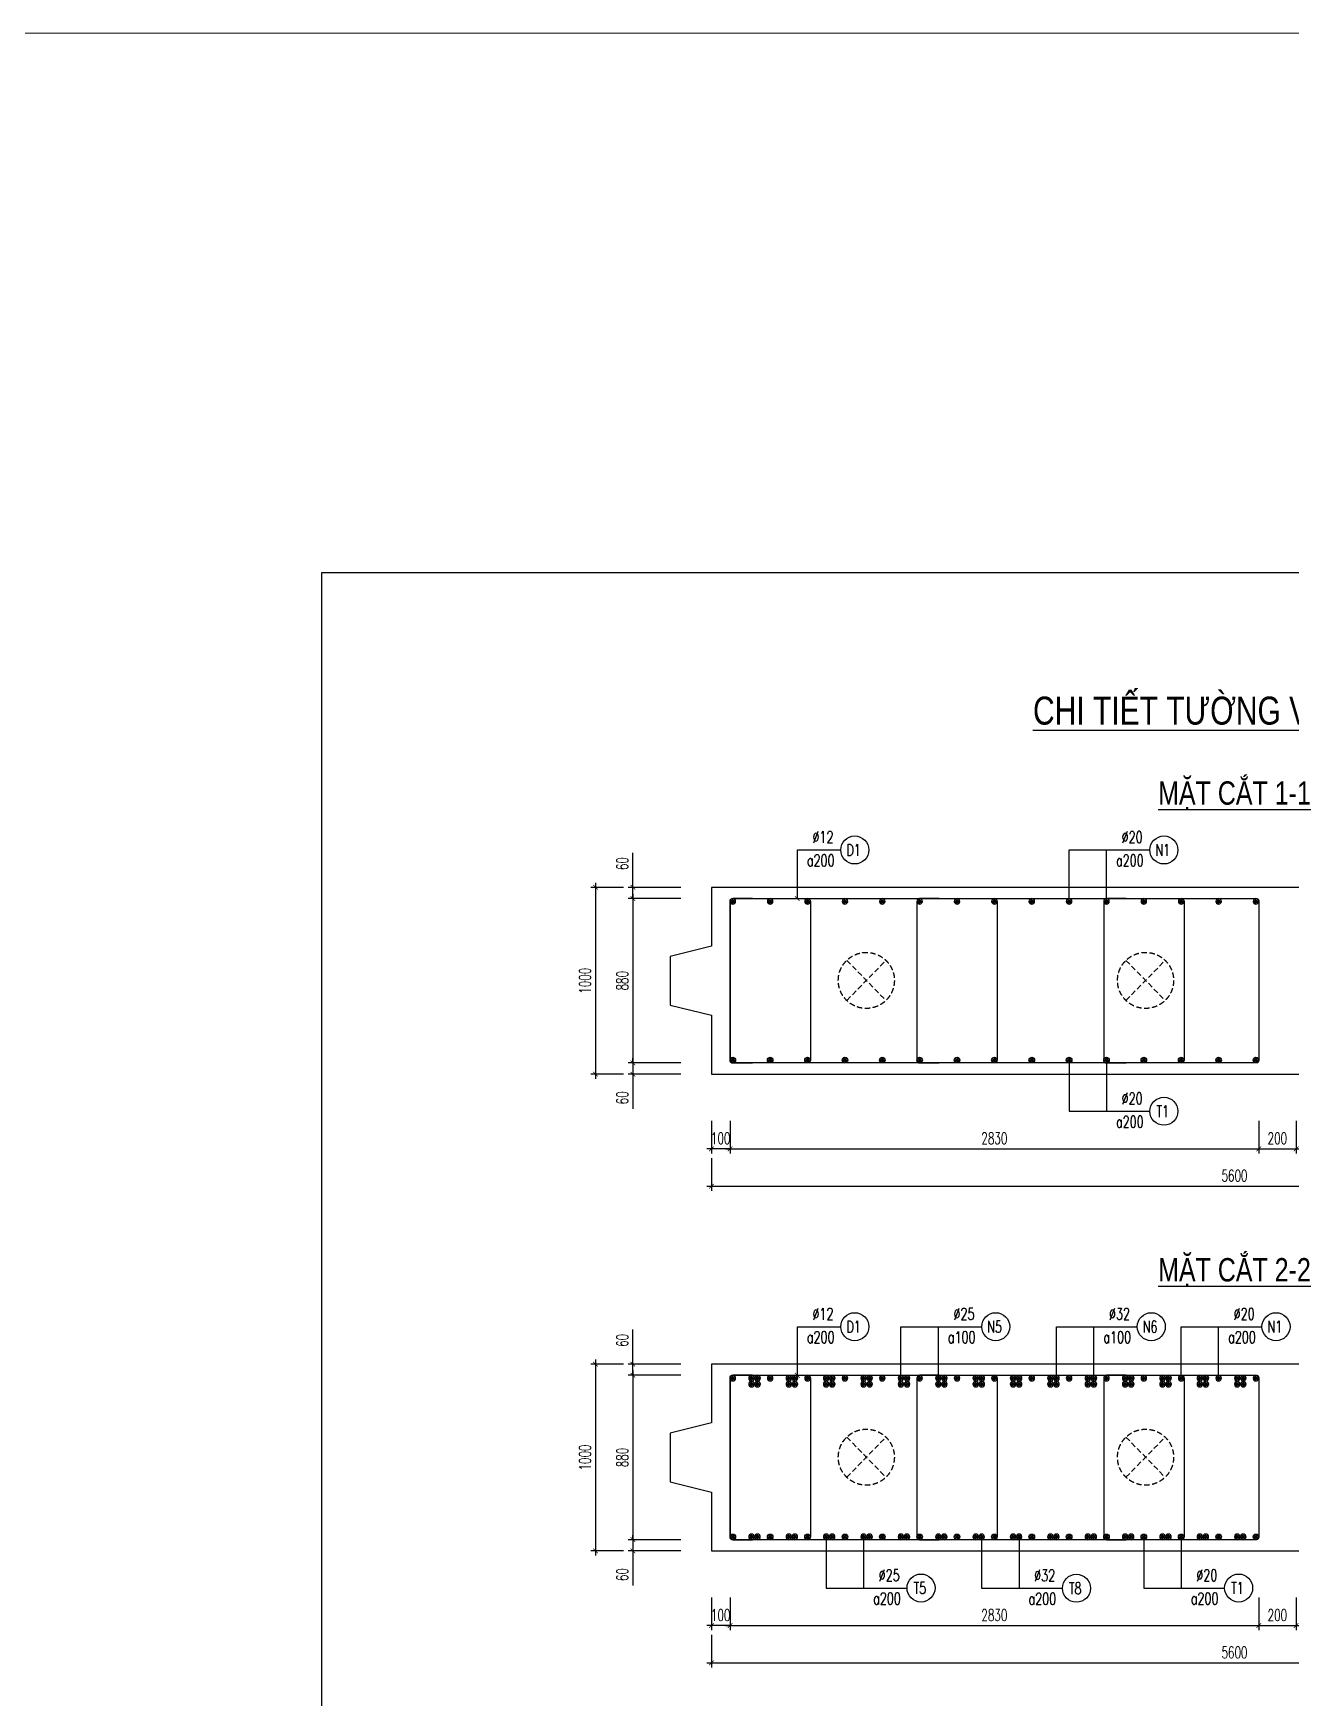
# Model space of a CAD drawing. Header units: millimetres. Extents: x -143483 to 1166745, y -1448440 to -1202244.
# Drawn here: x 160867 to 187787, y -1407707 to -1372063 of the extents above; entities that cross this region are included whole.
import ezdxf
from ezdxf.enums import TextEntityAlignment as Align

# ---------------------------------------------------------------- set-up
doc = ezdxf.new("R2010")
doc.units = ezdxf.units.MM
doc.header["$LTSCALE"] = 30
doc.header["$PDMODE"] = 3
doc.linetypes.add('DASHED', pattern=[19.05, 12.7, -6.35])
doc.layers.get('0').update_dxf_attribs({"lineweight": 9})
doc.layers.get('Defpoints').update_dxf_attribs({"lineweight": 9})
for name, color, linetype in [('ccu11-Cotthep', 9, 'Continuous'), ('ccu11-Dim', 8, 'Continuous'), ('ccu11-Text', 31, 'Continuous'), ('ccu11-Thay', 7, 'Continuous'), ('ccu11-Thep', 4, 'Continuous'), ('ccu11-Thep doc', 4, 'Continuous'), ('ccu11-Thepdai', 6, 'Continuous')]:
    doc.layers.add(name, color=color, linetype=linetype)
doc.layers.add('ccu11-Khuat', color=9, linetype='DASHED', lineweight=30)
doc.layers.add('Vicom_thep doc', color=1, linetype='Continuous', lineweight=35)
doc.styles.add('ccu11-dim', font='vnsimli.shx', dxfattribs={"width": 0.65, "bigfont": 'bigfont.shx'})
doc.styles.add('ccu11-VnAvH-B', font='VHAVANB.TTF')
doc.styles.add('ccu11-vnsimple', font='vnsimple.shx', dxfattribs={"bigfont": 'bigfont.shx'})
doc.styles.add('ccu11_simli', font='vnsimli.shx', dxfattribs={"width": 0.8})
doc.dimstyles.new('ccu11-100', dxfattribs={"dimscale": 100, "dimtxt": 2.5, "dimasz": 1, "dimexe": 1, "dimexo": 2, "dimgap": 1, "dimtad": 1, "dimdec": 0, "dimdsep": 46, "dimtxsty": 'ccu11-dim', "dimblk": 'ARCHTICK', "dimcen": -1, "dimdle": 1, "dimclrd": 256, "dimclre": 256, "dimclrt": 3, "dimadec": 0, "dimazin": 2, "dimtfac": 0.1, "dimtdec": 0, "dimtmove": 0, "dimatfit": 1, "dimldrblk": 'ARCHTICK', "dimfxl": 0, "dimtvp": 0.833333, "dimtolj": 1, "dimtzin": 12, "dimarcsym": 0})
doc.dimstyles.new('ccu11-100x4', dxfattribs={"dimscale": 100, "dimtxt": 2.5, "dimasz": 1, "dimexe": 1, "dimexo": 2, "dimgap": 1, "dimtad": 1, "dimdec": 0, "dimlfac": 0.25, "dimdsep": 46, "dimtxsty": 'ccu11-dim', "dimblk": 'ARCHTICK', "dimcen": -1, "dimdle": 1, "dimclrd": 256, "dimclre": 256, "dimclrt": 3, "dimadec": 0, "dimazin": 2, "dimtfac": 0.1, "dimtdec": 0, "dimtmove": 0, "dimatfit": 1, "dimldrblk": 'ARCHTICK', "dimfxl": 0, "dimtvp": 0.833333, "dimtolj": 1, "dimtzin": 12, "dimarcsym": 0})

# ---------------------------------------------------------------- blocks, each defined once
blk = doc.blocks.new('MCT')
at = {"ltscale": 0.005}
for p, q in [((-0.49, 0), (0.49, 0)), ((0.35, -0.35), (-0.35, 0.35)), ((-0.35, -0.35), (0.35, 0.35)), ((0, -0.49), (0, 0.49))]:
    blk.add_line(p, q, dxfattribs=at)
blk.add_circle((0, 0), 0.492, dxfattribs=at)
blk = doc.blocks.new('*U3718')
at = {"layer": 'ccu11-Thep doc', "xscale": -121.9200000001001, "yscale": 121.9200000001001, "zscale": 121.92, "rotation": 270}
blk.add_blockref('MCT', (0, 0), dxfattribs=at)
blk = doc.blocks.new('*U3719')
at = {"layer": 'ccu11-Thep doc', "color": 0, "linetype": 'ByBlock', "lineweight": -2, "transparency": 16777216}
for p in [(0, 0), (800, 0), (1600, 0), (2400, 0), (3200, 0), (4000, 0), (4800, 0), (5600, 0), (6400, 0), (7200, 0), (8000, 0), (8800, 0), (9600, 0), (10400, 0), (11200, 0)]:
    blk.add_blockref('*U3718', p, dxfattribs=at)
blk = doc.blocks.new('*U3720')
at = {"layer": 'ccu11-Thep doc', "xscale": -121.9200000001001, "yscale": 121.9200000001001, "zscale": 121.92, "rotation": 270}
blk.add_blockref('MCT', (0, 0), dxfattribs=at)
blk = doc.blocks.new('*U3721')
at = {"layer": 'ccu11-Thep doc', "color": 0, "linetype": 'ByBlock', "lineweight": -2, "transparency": 16777216}
for p in [(0, 0), (800, 0), (1600, 0), (2400, 0), (3200, 0), (4000, 0), (4800, 0), (5600, 0), (6400, 0), (7200, 0), (8000, 0), (8800, 0), (9600, 0), (10400, 0), (11200, 0)]:
    blk.add_blockref('*U3720', p, dxfattribs=at)
blk = doc.blocks.new('_ARCHTICK')
at = {"color": 0, "linetype": 'ByBlock', "const_width": 0.15}
blk.add_lwpolyline([(-0.5, -0.5), (0.5, 0.5)], dxfattribs=at)
blk = doc.blocks.new('*D3826')
at = {"layer": 'ccu11-Dim', "linetype": 'ByBlock', "lineweight": -2, "ltscale": 30, "transparency": 16777216}
for p, q in [((173704, -1390353), (173704, -1389613)), ((174732, -1390353), (173604, -1390353)), ((173704, -1390593), (173704, -1390353)), ((174732, -1390593), (173604, -1390593)), ((173704, -1390593), (173704, -1390693))]:
    blk.add_line(p, q, dxfattribs=at)
at = {"layer": 'Defpoints', "color": 0, "linetype": 'ByBlock', "ltscale": 30, "transparency": 16777216}
for p in [(174932, -1390353), (173704, -1390593), (174932, -1390593)]:
    blk.add_point(p, dxfattribs=at)
at = {"layer": 'ccu11-Dim', "linetype": 'ByBlock', "lineweight": -2, "ltscale": 30, "transparency": 16777216, "xscale": 100, "yscale": 100, "zscale": 100}
for p, rotation in [((173704, -1390353), 270), ((173704, -1390593), 90)]:
    blk.add_blockref('_ARCHTICK', p, dxfattribs=dict(at, rotation=rotation))
at = {"layer": 'ccu11-Dim', "color": 3, "linetype": 'ByBlock', "ltscale": 30, "transparency": 16777216, "insert": (173479, -1389845), "char_height": 250, "attachment_point": 5, "rotation": 90, "style": 'ccu11-dim'}
blk.add_mtext('\\A1;60', dxfattribs=at)
blk = doc.blocks.new('*D3827')
at = {"layer": 'ccu11-Dim', "linetype": 'ByBlock', "lineweight": -2, "ltscale": 30, "transparency": 16777216}
for p, q in [((174732, -1390593), (173604, -1390593)), ((173704, -1390493), (173704, -1394213)), ((174732, -1394113), (173604, -1394113))]:
    blk.add_line(p, q, dxfattribs=at)
at = {"layer": 'Defpoints', "color": 0, "linetype": 'ByBlock', "ltscale": 30, "transparency": 16777216}
for p in [(174932, -1390593), (173704, -1394113), (174932, -1394113)]:
    blk.add_point(p, dxfattribs=at)
at = {"layer": 'ccu11-Dim', "linetype": 'ByBlock', "lineweight": -2, "ltscale": 30, "transparency": 16777216, "xscale": 100, "yscale": 100, "zscale": 100}
for p, rotation in [((173704, -1390593), 90), ((173704, -1394113), 270)]:
    blk.add_blockref('_ARCHTICK', p, dxfattribs=dict(at, rotation=rotation))
at = {"layer": 'ccu11-Dim', "color": 3, "linetype": 'ByBlock', "ltscale": 30, "transparency": 16777216, "insert": (173479, -1392353), "char_height": 250, "attachment_point": 5, "rotation": 90, "style": 'ccu11-dim'}
blk.add_mtext('\\A1;880', dxfattribs=at)
blk = doc.blocks.new('*D3828')
at = {"layer": 'ccu11-Dim', "linetype": 'ByBlock', "lineweight": -2, "ltscale": 30, "transparency": 16777216}
for p, q in [((173704, -1394113), (173704, -1394013)), ((174732, -1394113), (173604, -1394113)), ((174732, -1394353), (173604, -1394353)), ((173704, -1394113), (173704, -1394353)), ((173704, -1394353), (173704, -1395093))]:
    blk.add_line(p, q, dxfattribs=at)
at = {"layer": 'Defpoints', "color": 0, "linetype": 'ByBlock', "ltscale": 30, "transparency": 16777216}
for p in [(173704, -1394113), (174932, -1394113), (174932, -1394353)]:
    blk.add_point(p, dxfattribs=at)
at = {"layer": 'ccu11-Dim', "linetype": 'ByBlock', "lineweight": -2, "ltscale": 30, "transparency": 16777216, "xscale": 100, "yscale": 100, "zscale": 100}
for p, rotation in [((173704, -1394113), 270), ((173704, -1394353), 90)]:
    blk.add_blockref('_ARCHTICK', p, dxfattribs=dict(at, rotation=rotation))
at = {"layer": 'ccu11-Dim', "color": 3, "linetype": 'ByBlock', "ltscale": 30, "transparency": 16777216, "insert": (173479, -1394861), "char_height": 250, "attachment_point": 5, "rotation": 90, "style": 'ccu11-dim'}
blk.add_mtext('\\A1;60', dxfattribs=at)
blk = doc.blocks.new('*D3829')
at = {"layer": 'ccu11-Dim', "linetype": 'ByBlock', "lineweight": -2, "ltscale": 30, "transparency": 16777216}
for p, q in [((173504, -1390353), (172804, -1390353)), ((172904, -1390253), (172904, -1394453)), ((173504, -1394353), (172804, -1394353))]:
    blk.add_line(p, q, dxfattribs=at)
at = {"layer": 'Defpoints', "color": 0, "linetype": 'ByBlock', "ltscale": 30, "transparency": 16777216}
for p in [(173704, -1390353), (172904, -1394353), (173704, -1394353)]:
    blk.add_point(p, dxfattribs=at)
at = {"layer": 'ccu11-Dim', "linetype": 'ByBlock', "lineweight": -2, "ltscale": 30, "transparency": 16777216, "xscale": 100, "yscale": 100, "zscale": 100}
for p, rotation in [((172904, -1390353), 90), ((172904, -1394353), 270)]:
    blk.add_blockref('_ARCHTICK', p, dxfattribs=dict(at, rotation=rotation))
at = {"layer": 'ccu11-Dim', "color": 3, "linetype": 'ByBlock', "ltscale": 30, "transparency": 16777216, "insert": (172679, -1392353), "char_height": 250, "attachment_point": 5, "rotation": 90, "style": 'ccu11-dim'}
blk.add_mtext('\\A1;1000', dxfattribs=at)
blk = doc.blocks.new('*D3831')
at = {"layer": 'ccu11-Dim', "linetype": 'ByBlock', "lineweight": -2, "ltscale": 30, "transparency": 16777216}
for p, q in [((175384, -1396153), (175384, -1396853)), ((197784, -1396153), (197784, -1396853)), ((175284, -1396753), (197884, -1396753))]:
    blk.add_line(p, q, dxfattribs=at)
at = {"layer": 'Defpoints', "color": 0, "linetype": 'ByBlock', "ltscale": 30, "transparency": 16777216}
for p in [(175384, -1395953), (197784, -1395953), (197784, -1396753)]:
    blk.add_point(p, dxfattribs=at)
at = {"layer": 'ccu11-Dim', "linetype": 'ByBlock', "lineweight": -2, "ltscale": 30, "transparency": 16777216, "xscale": 100, "yscale": 100, "zscale": 100, "rotation": 180}
blk.add_blockref('_ARCHTICK', (175384, -1396753), dxfattribs=at)
at = {"layer": 'ccu11-Dim', "linetype": 'ByBlock', "lineweight": -2, "ltscale": 30, "transparency": 16777216, "xscale": 100, "yscale": 100, "zscale": 100}
blk.add_blockref('_ARCHTICK', (197784, -1396753), dxfattribs=at)
at = {"layer": 'ccu11-Dim', "color": 3, "linetype": 'ByBlock', "ltscale": 30, "transparency": 16777216, "insert": (186584, -1396528), "char_height": 250, "attachment_point": 5, "style": 'ccu11-dim'}
blk.add_mtext('\\A1;5600', dxfattribs=at)
blk = doc.blocks.new('*D3833')
at = {"layer": 'ccu11-Dim', "linetype": 'ByBlock', "lineweight": -2, "ltscale": 30, "transparency": 16777216}
for p, q in [((187102, -1395353), (187102, -1396053)), ((187902, -1395353), (187902, -1396053)), ((187002, -1395953), (188002, -1395953))]:
    blk.add_line(p, q, dxfattribs=at)
at = {"layer": 'Defpoints', "color": 0, "linetype": 'ByBlock', "ltscale": 30, "transparency": 16777216}
for p in [(187102, -1395153), (187902, -1395153), (187902, -1395953)]:
    blk.add_point(p, dxfattribs=at)
at = {"layer": 'ccu11-Dim', "linetype": 'ByBlock', "lineweight": -2, "ltscale": 30, "transparency": 16777216, "xscale": 100, "yscale": 100, "zscale": 100, "rotation": 180}
blk.add_blockref('_ARCHTICK', (187102, -1395953), dxfattribs=at)
at = {"layer": 'ccu11-Dim', "linetype": 'ByBlock', "lineweight": -2, "ltscale": 30, "transparency": 16777216, "xscale": 100, "yscale": 100, "zscale": 100}
blk.add_blockref('_ARCHTICK', (187902, -1395953), dxfattribs=at)
at = {"layer": 'ccu11-Dim', "color": 3, "linetype": 'ByBlock', "ltscale": 30, "transparency": 16777216, "insert": (187502, -1395728), "char_height": 250, "attachment_point": 5, "style": 'ccu11-dim'}
blk.add_mtext('\\A1;200', dxfattribs=at)
blk = doc.blocks.new('*D3835')
at = {"layer": 'ccu11-Dim', "linetype": 'ByBlock', "lineweight": -2, "ltscale": 30, "transparency": 16777216}
for p, q in [((175784, -1395353), (175784, -1396053)), ((187102, -1395353), (187102, -1396053)), ((175684, -1395953), (187202, -1395953))]:
    blk.add_line(p, q, dxfattribs=at)
at = {"layer": 'Defpoints', "color": 0, "linetype": 'ByBlock', "ltscale": 30, "transparency": 16777216}
for p in [(175784, -1395153), (187102, -1395153), (187102, -1395953)]:
    blk.add_point(p, dxfattribs=at)
at = {"layer": 'ccu11-Dim', "linetype": 'ByBlock', "lineweight": -2, "ltscale": 30, "transparency": 16777216, "xscale": 100, "yscale": 100, "zscale": 100, "rotation": 180}
blk.add_blockref('_ARCHTICK', (175784, -1395953), dxfattribs=at)
at = {"layer": 'ccu11-Dim', "linetype": 'ByBlock', "lineweight": -2, "ltscale": 30, "transparency": 16777216, "xscale": 100, "yscale": 100, "zscale": 100}
blk.add_blockref('_ARCHTICK', (187102, -1395953), dxfattribs=at)
at = {"layer": 'ccu11-Dim', "color": 3, "linetype": 'ByBlock', "ltscale": 30, "transparency": 16777216, "insert": (181443, -1395728), "char_height": 250, "attachment_point": 5, "style": 'ccu11-dim'}
blk.add_mtext('\\A1;2830', dxfattribs=at)
blk = doc.blocks.new('*D3836')
at = {"layer": 'ccu11-Dim', "linetype": 'ByBlock', "lineweight": -2, "ltscale": 30, "transparency": 16777216}
for p, q in [((175384, -1395353), (175384, -1396053)), ((175784, -1395353), (175784, -1396053)), ((175384, -1395953), (175284, -1395953)), ((175784, -1395953), (175384, -1395953)), ((175784, -1395953), (175884, -1395953))]:
    blk.add_line(p, q, dxfattribs=at)
at = {"layer": 'Defpoints', "color": 0, "linetype": 'ByBlock', "ltscale": 30, "transparency": 16777216}
for p in [(175384, -1395153), (175784, -1395153), (175384, -1395953)]:
    blk.add_point(p, dxfattribs=at)
at = {"layer": 'ccu11-Dim', "linetype": 'ByBlock', "lineweight": -2, "ltscale": 30, "transparency": 16777216, "xscale": 100, "yscale": 100, "zscale": 100}
blk.add_blockref('_ARCHTICK', (175384, -1395953), dxfattribs=at)
at = {"layer": 'ccu11-Dim', "linetype": 'ByBlock', "lineweight": -2, "ltscale": 30, "transparency": 16777216, "xscale": 100, "yscale": 100, "zscale": 100, "rotation": 180}
blk.add_blockref('_ARCHTICK', (175784, -1395953), dxfattribs=at)
at = {"layer": 'ccu11-Dim', "color": 3, "linetype": 'ByBlock', "ltscale": 30, "transparency": 16777216, "insert": (175584, -1395728), "char_height": 250, "attachment_point": 5, "style": 'ccu11-dim'}
blk.add_mtext('\\A1;100', dxfattribs=at)
blk = doc.blocks.new('SHD')
at = {"layer": 'ccu11-Cotthep'}
blk.add_circle((300, 0), 300, dxfattribs=at)
at = {"layer": 'ccu11-Cotthep', "color": 31, "style": 'ccu11_simli', "width": 0.8}
blk.add_attdef('DK', text='', height=250, dxfattribs=at).set_placement((-101, 65), align=Align.BOTTOM_RIGHT)
blk.add_attdef('KH', text='', height=250, dxfattribs=at).set_placement((300, 0), align=Align.MIDDLE)
blk.add_attdef('KC', text='', height=250, dxfattribs=at).set_placement((-101, -142), align=Align.TOP_RIGHT)
blk = doc.blocks.new('*U3728')
at = {"layer": 'ccu11-Thep doc', "xscale": -121.9200000001001, "yscale": 121.9200000001001, "zscale": 121.92, "rotation": 270}
blk.add_blockref('MCT', (0, 0), dxfattribs=at)
blk = doc.blocks.new('*U3729')
at = {"layer": 'ccu11-Thep doc', "color": 0, "linetype": 'ByBlock', "lineweight": -2, "transparency": 16777216}
for p in [(0, 0), (800, 0), (1600, 0), (2400, 0), (3200, 0), (4000, 0), (4800, 0), (5600, 0), (6400, 0), (7200, 0), (8000, 0), (8800, 0), (9600, 0), (10400, 0), (11200, 0)]:
    blk.add_blockref('*U3728', p, dxfattribs=at)
blk = doc.blocks.new('*U3730')
at = {"layer": 'ccu11-Thep doc', "xscale": -121.9200000001001, "yscale": 121.9200000001001, "zscale": 121.92, "rotation": 270}
blk.add_blockref('MCT', (0, 0), dxfattribs=at)
blk = doc.blocks.new('*U3731')
at = {"layer": 'ccu11-Thep doc', "color": 0, "linetype": 'ByBlock', "lineweight": -2, "transparency": 16777216}
for p in [(0, 0), (800, 0), (1600, 0), (2400, 0), (3200, 0), (4000, 0), (4800, 0), (5600, 0), (6400, 0), (7200, 0), (8000, 0), (8800, 0), (9600, 0), (10400, 0), (11200, 0)]:
    blk.add_blockref('*U3730', p, dxfattribs=at)
blk = doc.blocks.new('*D3841')
at = {"layer": 'ccu11-Dim', "linetype": 'ByBlock', "lineweight": -2, "ltscale": 30, "transparency": 16777216}
for p, q in [((173704, -1400563), (173704, -1399823)), ((174732, -1400563), (173604, -1400563)), ((174732, -1400803), (173604, -1400803)), ((173704, -1400803), (173704, -1400563)), ((173704, -1400803), (173704, -1400903))]:
    blk.add_line(p, q, dxfattribs=at)
at = {"layer": 'Defpoints', "color": 0, "linetype": 'ByBlock', "ltscale": 30, "transparency": 16777216}
for p in [(173704, -1400803), (174932, -1400563), (174932, -1400803)]:
    blk.add_point(p, dxfattribs=at)
at = {"layer": 'ccu11-Dim', "linetype": 'ByBlock', "lineweight": -2, "ltscale": 30, "transparency": 16777216, "xscale": 100, "yscale": 100, "zscale": 100}
for p, rotation in [((173704, -1400563), 270), ((173704, -1400803), 90)]:
    blk.add_blockref('_ARCHTICK', p, dxfattribs=dict(at, rotation=rotation))
at = {"layer": 'ccu11-Dim', "color": 3, "linetype": 'ByBlock', "ltscale": 30, "transparency": 16777216, "insert": (173479, -1400055), "char_height": 250, "attachment_point": 5, "rotation": 90, "style": 'ccu11-dim'}
blk.add_mtext('\\A1;60', dxfattribs=at)
blk = doc.blocks.new('*D3842')
at = {"layer": 'ccu11-Dim', "linetype": 'ByBlock', "lineweight": -2, "ltscale": 30, "transparency": 16777216}
for p, q in [((174732, -1400803), (173604, -1400803)), ((173704, -1400703), (173704, -1404423)), ((174732, -1404323), (173604, -1404323))]:
    blk.add_line(p, q, dxfattribs=at)
at = {"layer": 'Defpoints', "color": 0, "linetype": 'ByBlock', "ltscale": 30, "transparency": 16777216}
for p in [(174932, -1400803), (173704, -1404323), (174932, -1404323)]:
    blk.add_point(p, dxfattribs=at)
at = {"layer": 'ccu11-Dim', "linetype": 'ByBlock', "lineweight": -2, "ltscale": 30, "transparency": 16777216, "xscale": 100, "yscale": 100, "zscale": 100}
for p, rotation in [((173704, -1400803), 90), ((173704, -1404323), 270)]:
    blk.add_blockref('_ARCHTICK', p, dxfattribs=dict(at, rotation=rotation))
at = {"layer": 'ccu11-Dim', "color": 3, "linetype": 'ByBlock', "ltscale": 30, "transparency": 16777216, "insert": (173479, -1402563), "char_height": 250, "attachment_point": 5, "rotation": 90, "style": 'ccu11-dim'}
blk.add_mtext('\\A1;880', dxfattribs=at)
blk = doc.blocks.new('*D3843')
at = {"layer": 'ccu11-Dim', "linetype": 'ByBlock', "lineweight": -2, "ltscale": 30, "transparency": 16777216}
for p, q in [((174732, -1404323), (173604, -1404323)), ((173704, -1404323), (173704, -1404223)), ((173704, -1404323), (173704, -1404563)), ((174732, -1404563), (173604, -1404563)), ((173704, -1404563), (173704, -1405302))]:
    blk.add_line(p, q, dxfattribs=at)
at = {"layer": 'Defpoints', "color": 0, "linetype": 'ByBlock', "ltscale": 30, "transparency": 16777216}
for p in [(173704, -1404323), (174932, -1404323), (174932, -1404563)]:
    blk.add_point(p, dxfattribs=at)
at = {"layer": 'ccu11-Dim', "linetype": 'ByBlock', "lineweight": -2, "ltscale": 30, "transparency": 16777216, "xscale": 100, "yscale": 100, "zscale": 100}
for p, rotation in [((173704, -1404323), 270), ((173704, -1404563), 90)]:
    blk.add_blockref('_ARCHTICK', p, dxfattribs=dict(at, rotation=rotation))
at = {"layer": 'ccu11-Dim', "color": 3, "linetype": 'ByBlock', "ltscale": 30, "transparency": 16777216, "insert": (173479, -1405071), "char_height": 250, "attachment_point": 5, "rotation": 90, "style": 'ccu11-dim'}
blk.add_mtext('\\A1;60', dxfattribs=at)
blk = doc.blocks.new('*D3844')
at = {"layer": 'ccu11-Dim', "linetype": 'ByBlock', "lineweight": -2, "ltscale": 30, "transparency": 16777216}
for p, q in [((173504, -1400563), (172804, -1400563)), ((172904, -1400463), (172904, -1404663)), ((173504, -1404563), (172804, -1404563))]:
    blk.add_line(p, q, dxfattribs=at)
at = {"layer": 'Defpoints', "color": 0, "linetype": 'ByBlock', "ltscale": 30, "transparency": 16777216}
for p in [(173704, -1400563), (172904, -1404563), (173704, -1404563)]:
    blk.add_point(p, dxfattribs=at)
at = {"layer": 'ccu11-Dim', "linetype": 'ByBlock', "lineweight": -2, "ltscale": 30, "transparency": 16777216, "xscale": 100, "yscale": 100, "zscale": 100}
for p, rotation in [((172904, -1400563), 90), ((172904, -1404563), 270)]:
    blk.add_blockref('_ARCHTICK', p, dxfattribs=dict(at, rotation=rotation))
at = {"layer": 'ccu11-Dim', "color": 3, "linetype": 'ByBlock', "ltscale": 30, "transparency": 16777216, "insert": (172679, -1402563), "char_height": 250, "attachment_point": 5, "rotation": 90, "style": 'ccu11-dim'}
blk.add_mtext('\\A1;1000', dxfattribs=at)
blk = doc.blocks.new('*D3846')
at = {"layer": 'ccu11-Dim', "linetype": 'ByBlock', "lineweight": -2, "ltscale": 30, "transparency": 16777216}
for p, q in [((175384, -1406363), (175384, -1407063)), ((197784, -1406363), (197784, -1407063)), ((175284, -1406963), (197884, -1406963))]:
    blk.add_line(p, q, dxfattribs=at)
at = {"layer": 'Defpoints', "color": 0, "linetype": 'ByBlock', "ltscale": 30, "transparency": 16777216}
for p in [(175384, -1406163), (197784, -1406163), (197784, -1406963)]:
    blk.add_point(p, dxfattribs=at)
at = {"layer": 'ccu11-Dim', "linetype": 'ByBlock', "lineweight": -2, "ltscale": 30, "transparency": 16777216, "xscale": 100, "yscale": 100, "zscale": 100, "rotation": 180}
blk.add_blockref('_ARCHTICK', (175384, -1406963), dxfattribs=at)
at = {"layer": 'ccu11-Dim', "linetype": 'ByBlock', "lineweight": -2, "ltscale": 30, "transparency": 16777216, "xscale": 100, "yscale": 100, "zscale": 100}
blk.add_blockref('_ARCHTICK', (197784, -1406963), dxfattribs=at)
at = {"layer": 'ccu11-Dim', "color": 3, "linetype": 'ByBlock', "ltscale": 30, "transparency": 16777216, "insert": (186584, -1406738), "char_height": 250, "attachment_point": 5, "style": 'ccu11-dim'}
blk.add_mtext('\\A1;5600', dxfattribs=at)
blk = doc.blocks.new('*D3848')
at = {"layer": 'ccu11-Dim', "linetype": 'ByBlock', "lineweight": -2, "ltscale": 30, "transparency": 16777216}
for p, q in [((187102, -1405563), (187102, -1406263)), ((187902, -1405563), (187902, -1406263)), ((187002, -1406163), (188002, -1406163))]:
    blk.add_line(p, q, dxfattribs=at)
at = {"layer": 'Defpoints', "color": 0, "linetype": 'ByBlock', "ltscale": 30, "transparency": 16777216}
for p in [(187102, -1405363), (187902, -1405363), (187902, -1406163)]:
    blk.add_point(p, dxfattribs=at)
at = {"layer": 'ccu11-Dim', "linetype": 'ByBlock', "lineweight": -2, "ltscale": 30, "transparency": 16777216, "xscale": 100, "yscale": 100, "zscale": 100, "rotation": 180}
blk.add_blockref('_ARCHTICK', (187102, -1406163), dxfattribs=at)
at = {"layer": 'ccu11-Dim', "linetype": 'ByBlock', "lineweight": -2, "ltscale": 30, "transparency": 16777216, "xscale": 100, "yscale": 100, "zscale": 100}
blk.add_blockref('_ARCHTICK', (187902, -1406163), dxfattribs=at)
at = {"layer": 'ccu11-Dim', "color": 3, "linetype": 'ByBlock', "ltscale": 30, "transparency": 16777216, "insert": (187502, -1405938), "char_height": 250, "attachment_point": 5, "style": 'ccu11-dim'}
blk.add_mtext('\\A1;200', dxfattribs=at)
blk = doc.blocks.new('*D3850')
at = {"layer": 'ccu11-Dim', "linetype": 'ByBlock', "lineweight": -2, "ltscale": 30, "transparency": 16777216}
for p, q in [((175784, -1405563), (175784, -1406263)), ((187102, -1405563), (187102, -1406263)), ((175684, -1406163), (187202, -1406163))]:
    blk.add_line(p, q, dxfattribs=at)
at = {"layer": 'Defpoints', "color": 0, "linetype": 'ByBlock', "ltscale": 30, "transparency": 16777216}
for p in [(175784, -1405363), (187102, -1405363), (187102, -1406163)]:
    blk.add_point(p, dxfattribs=at)
at = {"layer": 'ccu11-Dim', "linetype": 'ByBlock', "lineweight": -2, "ltscale": 30, "transparency": 16777216, "xscale": 100, "yscale": 100, "zscale": 100, "rotation": 180}
blk.add_blockref('_ARCHTICK', (175784, -1406163), dxfattribs=at)
at = {"layer": 'ccu11-Dim', "linetype": 'ByBlock', "lineweight": -2, "ltscale": 30, "transparency": 16777216, "xscale": 100, "yscale": 100, "zscale": 100}
blk.add_blockref('_ARCHTICK', (187102, -1406163), dxfattribs=at)
at = {"layer": 'ccu11-Dim', "color": 3, "linetype": 'ByBlock', "ltscale": 30, "transparency": 16777216, "insert": (181443, -1405938), "char_height": 250, "attachment_point": 5, "style": 'ccu11-dim'}
blk.add_mtext('\\A1;2830', dxfattribs=at)
blk = doc.blocks.new('*D3851')
at = {"layer": 'ccu11-Dim', "linetype": 'ByBlock', "lineweight": -2, "ltscale": 30, "transparency": 16777216}
for p, q in [((175384, -1405563), (175384, -1406263)), ((175784, -1405563), (175784, -1406263)), ((175384, -1406163), (175284, -1406163)), ((175784, -1406163), (175384, -1406163)), ((175784, -1406163), (175884, -1406163))]:
    blk.add_line(p, q, dxfattribs=at)
at = {"layer": 'Defpoints', "color": 0, "linetype": 'ByBlock', "ltscale": 30, "transparency": 16777216}
for p in [(175384, -1405363), (175784, -1405363), (175384, -1406163)]:
    blk.add_point(p, dxfattribs=at)
at = {"layer": 'ccu11-Dim', "linetype": 'ByBlock', "lineweight": -2, "ltscale": 30, "transparency": 16777216, "xscale": 100, "yscale": 100, "zscale": 100}
blk.add_blockref('_ARCHTICK', (175384, -1406163), dxfattribs=at)
at = {"layer": 'ccu11-Dim', "linetype": 'ByBlock', "lineweight": -2, "ltscale": 30, "transparency": 16777216, "xscale": 100, "yscale": 100, "zscale": 100, "rotation": 180}
blk.add_blockref('_ARCHTICK', (175784, -1406163), dxfattribs=at)
at = {"layer": 'ccu11-Dim', "color": 3, "linetype": 'ByBlock', "ltscale": 30, "transparency": 16777216, "insert": (175584, -1405938), "char_height": 250, "attachment_point": 5, "style": 'ccu11-dim'}
blk.add_mtext('\\A1;100', dxfattribs=at)
blk = doc.blocks.new('ccu11_block_thep')
at = {"layer": 'ccu11-Thep', "color": 3}
for p, q in [((-0.4, 0), (0.4, 0)), ((-0.28, 0.28), (0.28, -0.28)), ((0.28, 0.28), (-0.28, -0.28)), ((0, 0.4), (0, -0.4))]:
    blk.add_line(p, q, dxfattribs=at)
at = {"layer": 'ccu11-Thep', "color": 1, "const_width": 0.0667}
blk.add_lwpolyline([(-0.4, 0, 1), (0.4, 0, 1), (-0.4, 0, 1)], format="xyb", dxfattribs=at)
at = {"layer": 'ccu11-Thep', "color": 1}
blk.add_circle((0, 0), 0.4, dxfattribs=at)
blk = doc.blocks.new('*U3726')
at = {"layer": 'Vicom_thep doc', "xscale": -150, "yscale": 150, "zscale": 150, "rotation": 180}
blk.add_blockref('ccu11_block_thep', (0, 0), dxfattribs=at)
blk = doc.blocks.new('*U3727')
at = {"layer": 'ccu11-Thep doc', "color": 0, "linetype": 'ByBlock', "lineweight": -2, "transparency": 16777216}
for p in [(0, 0), (800, 0), (1600, 0), (2400, 0), (3200, 0), (4000, 0), (4800, 0), (5600, 0), (6400, 0), (7200, 0), (8000, 0), (8800, 0), (9600, 0), (10400, 0)]:
    blk.add_blockref('*U3726', p, dxfattribs=at)
blk = doc.blocks.new('*U3738')
at = {"layer": 'Vicom_thep doc', "xscale": -150, "yscale": 150, "zscale": 150, "rotation": 180}
blk.add_blockref('ccu11_block_thep', (0, 0), dxfattribs=at)
blk = doc.blocks.new('*U3739')
at = {"layer": 'ccu11-Thep doc', "color": 0, "linetype": 'ByBlock', "lineweight": -2, "transparency": 16777216}
for p in [(0, 0), (800, 0), (1600, 0), (2400, 0), (3200, 0), (4000, 0), (4800, 0), (5600, 0), (6400, 0), (7200, 0), (8000, 0), (8800, 0), (9600, 0), (10400, 0)]:
    blk.add_blockref('*U3738', p, dxfattribs=at)
blk = doc.blocks.new('*U3931')
at = {"layer": 'Vicom_thep doc', "xscale": -150, "yscale": 150, "zscale": 150, "rotation": 180}
blk.add_blockref('ccu11_block_thep', (0, 0), dxfattribs=at)
blk = doc.blocks.new('*U3932')
at = {"layer": 'ccu11-Thep doc', "color": 0, "linetype": 'ByBlock', "lineweight": -2, "transparency": 16777216}
for p in [(0, 0), (800, 0), (1600, 0), (2400, 0), (3200, 0), (4000, 0), (4800, 0), (5600, 0), (6400, 0), (7200, 0), (8000, 0), (8800, 0), (9600, 0), (10400, 0)]:
    blk.add_blockref('*U3931', p, dxfattribs=at)
blk = doc.blocks.new('*U3935')
at = {"layer": 'Vicom_thep doc', "xscale": -150, "yscale": 150, "zscale": 150, "rotation": 180}
blk.add_blockref('ccu11_block_thep', (0, 0), dxfattribs=at)
blk = doc.blocks.new('*U3936')
at = {"layer": 'ccu11-Thep doc', "color": 0, "linetype": 'ByBlock', "lineweight": -2, "transparency": 16777216}
for p in [(0, 0), (800, 0), (1600, 0), (2400, 0), (3200, 0), (4000, 0), (4800, 0), (5600, 0), (6400, 0), (7200, 0), (8000, 0), (8800, 0), (9600, 0), (10400, 0)]:
    blk.add_blockref('*U3935', p, dxfattribs=at)
blk = doc.blocks.new('*U3937')
at = {"layer": 'Vicom_thep doc', "xscale": -150, "yscale": 150, "zscale": 150, "rotation": 180}
blk.add_blockref('ccu11_block_thep', (0, 0), dxfattribs=at)
blk = doc.blocks.new('*U3938')
at = {"layer": 'ccu11-Thep doc', "color": 0, "linetype": 'ByBlock', "lineweight": -2, "transparency": 16777216}
for p in [(0, 0), (800, 0), (1600, 0), (2400, 0), (3200, 0), (4000, 0), (4800, 0), (5600, 0), (6400, 0), (7200, 0), (8000, 0), (8800, 0), (9600, 0), (10400, 0)]:
    blk.add_blockref('*U3937', p, dxfattribs=at)
blk = doc.blocks.new('*U3939')
at = {"layer": 'Vicom_thep doc', "xscale": -150, "yscale": 150, "zscale": 150, "rotation": 180}
blk.add_blockref('ccu11_block_thep', (0, 0), dxfattribs=at)
blk = doc.blocks.new('*U3940')
at = {"layer": 'ccu11-Thep doc', "color": 0, "linetype": 'ByBlock', "lineweight": -2, "transparency": 16777216}
for p in [(0, 0), (800, 0), (1600, 0), (2400, 0), (3200, 0), (4000, 0), (4800, 0), (5600, 0), (6400, 0), (7200, 0), (8000, 0), (8800, 0), (9600, 0), (10400, 0)]:
    blk.add_blockref('*U3939', p, dxfattribs=at)

msp = doc.modelspace()

# ---------------------------------------------------------------- linework, layer by layer
at = {"layer": 'ccu11-Khuat', "ltscale": 0.3}
for p, q in [((178282.66, -1391917.28), (179120.89, -1392775.98)), ((178282.66, -1392775.98), (179120.89, -1391917.28)), ((184260.56, -1391917.28), (185098.79, -1392775.98)), ((184260.56, -1392775.98), (185098.79, -1391917.28)), ((178282.66, -1402127.22), (179120.89, -1402985.92)), ((178282.66, -1402985.92), (179120.89, -1402127.22)), ((184260.56, -1402127.22), (185098.79, -1402985.92)), ((184260.56, -1402985.92), (185098.79, -1402127.22))]:
    msp.add_line(p, q, dxfattribs=at)
for centre in [(178701.77, -1392346.63), (184679.68, -1392346.63), (178701.77, -1402556.57), (184679.68, -1402556.57)]:
    msp.add_circle(centre, 600, dxfattribs=at)
at = {"layer": 'ccu11-Thay'}
for points in [[(167046.73, -1383610.64), (251146.73, -1383610.64), (251146.73, -1443081.35), (167046.73, -1443081.35)], [(175383.56, -1394352.99), (197783.56, -1394352.99), (197783.56, -1393092.99), (196903.8, -1392872.99), (196903.8, -1391832.99), (197783.56, -1391612.99), (197783.56, -1390352.99), (175383.56, -1390352.99), (175383.56, -1391612.99), (174503.8, -1391832.99), (174503.8, -1392872.99), (175383.56, -1393092.99)], [(175383.56, -1404562.93), (197783.56, -1404562.93), (197783.56, -1403302.93), (196903.8, -1403082.93), (196903.8, -1402042.93), (197783.56, -1401822.93), (197783.56, -1400562.93), (175383.56, -1400562.93), (175383.56, -1401822.93), (174503.8, -1402042.93), (174503.8, -1403082.93), (175383.56, -1403302.93)]]:
    msp.add_lwpolyline(points, close=True, dxfattribs=at)
at = {"layer": 'ccu11-Thepdai'}
for points in [[(176263.56, -1390592.99), (175843.56, -1390592.99, 0.41421356), (175783.56, -1390652.99), (175783.56, -1394052.99, 0.41421356), (175843.56, -1394112.99), (176263.56, -1394112.99)], [(187053.56, -1394112.99), (175843.56, -1394112.99, -0.41421356), (175783.56, -1394052.99), (175783.56, -1390642.99, -0.41421356), (175833.56, -1390592.99), (187053.56, -1390592.99, -0.41421356), (187103.56, -1390642.99), (187103.56, -1394062.99, -0.41421356), (187053.56, -1394112.99)], [(177023.56, -1390592.99), (177443.56, -1390592.99, -0.41421356), (177503.56, -1390652.99), (177503.56, -1394052.99, -0.41421356), (177443.56, -1394112.99), (177023.56, -1394112.99)], [(180263.56, -1390592.99), (179843.56, -1390592.99, 0.41421356), (179783.56, -1390652.99), (179783.56, -1394052.99, 0.41421356), (179843.56, -1394112.99), (180263.56, -1394112.99)], [(181023.56, -1390592.99), (181443.56, -1390592.99, -0.41421356), (181503.56, -1390652.99), (181503.56, -1394052.99, -0.41421356), (181443.56, -1394112.99), (181023.56, -1394112.99)], [(184263.56, -1390592.99), (183843.56, -1390592.99, 0.41421356), (183783.56, -1390652.99), (183783.56, -1394052.99, 0.41421356), (183843.56, -1394112.99), (184263.56, -1394112.99)], [(185023.56, -1390592.99), (185443.56, -1390592.99, -0.41421356), (185503.56, -1390652.99), (185503.56, -1394052.99, -0.41421356), (185443.56, -1394112.99), (185023.56, -1394112.99)], [(176263.56, -1400802.93), (175843.56, -1400802.93, 0.41421356), (175783.56, -1400862.93), (175783.56, -1404262.93, 0.41421356), (175843.56, -1404322.93), (176263.56, -1404322.93)], [(187053.56, -1404322.93), (175843.56, -1404322.93, -0.41421356), (175783.56, -1404262.93), (175783.56, -1400852.93, -0.41421356), (175833.56, -1400802.93), (187053.56, -1400802.93, -0.41421356), (187103.56, -1400852.93), (187103.56, -1404272.93, -0.41421356), (187053.56, -1404322.93)], [(177023.56, -1400802.93), (177443.56, -1400802.93, -0.41421356), (177503.56, -1400862.93), (177503.56, -1404262.93, -0.41421356), (177443.56, -1404322.93), (177023.56, -1404322.93)], [(180263.56, -1400802.93), (179843.56, -1400802.93, 0.41421356), (179783.56, -1400862.93), (179783.56, -1404262.93, 0.41421356), (179843.56, -1404322.93), (180263.56, -1404322.93)], [(181023.56, -1400802.93), (181443.56, -1400802.93, -0.41421356), (181503.56, -1400862.93), (181503.56, -1404262.93, -0.41421356), (181443.56, -1404322.93), (181023.56, -1404322.93)], [(184263.56, -1400802.93), (183843.56, -1400802.93, 0.41421356), (183783.56, -1400862.93), (183783.56, -1404262.93, 0.41421356), (183843.56, -1404322.93), (184263.56, -1404322.93)], [(185023.56, -1400802.93), (185443.56, -1400802.93, -0.41421356), (185503.56, -1400862.93), (185503.56, -1404262.93, -0.41421356), (185443.56, -1404322.93), (185023.56, -1404322.93)]]:
    msp.add_lwpolyline(points, format="xyb", dxfattribs=at)
at = {"layer": 'Defpoints', "color": 2}
msp.add_line((-139032.75, -1372063.17), (1166744.68, -1372063.17), dxfattribs=at)

# ---------------------------------------------------------------- block references
at = {"layer": 'ccu11-Cotthep'}
ref = msp.add_blockref('SHD', (178154.24, -1389552.63), dxfattribs=at)
ref.add_attrib('KH', 'D1', dxfattribs={"color": 31, "height": 250, "style": 'ccu11-vnsimple', "width": 0.7}).set_placement((178429.24, -1389552.63), align=Align.MIDDLE_CENTER)
ref.add_attrib('KC', 'a200', dxfattribs={"color": 31, "height": 250, "style": 'ccu11-vnsimple', "width": 0.7}).set_placement((177725.66, -1389652.63), align=Align.TOP_CENTER)
ref.add_attrib('DK', '`12', dxfattribs={"color": 31, "height": 250, "style": 'ccu11-vnsimple', "width": 0.7}).set_placement((177773.46, -1389477.63), align=Align.BOTTOM_CENTER)
ref = msp.add_blockref('SHD', (184772.56, -1389552.63), dxfattribs=at)
ref.add_attrib('KH', 'N1', dxfattribs={"color": 31, "height": 250, "style": 'ccu11-vnsimple', "width": 0.7}).set_placement((185047.56, -1389552.63), align=Align.MIDDLE_CENTER)
ref.add_attrib('KC', 'a200', dxfattribs={"color": 31, "height": 250, "style": 'ccu11-vnsimple', "width": 0.7}).set_placement((184343.98, -1389652.63), align=Align.TOP_CENTER)
ref.add_attrib('DK', '`20', dxfattribs={"color": 31, "height": 250, "style": 'ccu11-vnsimple', "width": 0.7}).set_placement((184391.78, -1389477.63), align=Align.BOTTOM_CENTER)
ref = msp.add_blockref('SHD', (184772.56, -1395148.35), dxfattribs=at)
ref.add_attrib('KH', 'T1', dxfattribs={"color": 31, "height": 250, "style": 'ccu11-vnsimple', "width": 0.7}).set_placement((185047.56, -1395148.35), align=Align.MIDDLE_CENTER)
ref.add_attrib('KC', 'a200', dxfattribs={"color": 31, "height": 250, "style": 'ccu11-vnsimple', "width": 0.7}).set_placement((184343.98, -1395248.35), align=Align.TOP_CENTER)
ref.add_attrib('DK', '`20', dxfattribs={"color": 31, "height": 250, "style": 'ccu11-vnsimple', "width": 0.7}).set_placement((184391.78, -1395073.35), align=Align.BOTTOM_CENTER)
ref = msp.add_blockref('SHD', (178154.24, -1399762.57), dxfattribs=at)
ref.add_attrib('KH', 'D1', dxfattribs={"color": 31, "height": 250, "style": 'ccu11-vnsimple', "width": 0.7}).set_placement((178429.24, -1399762.57), align=Align.MIDDLE_CENTER)
ref.add_attrib('KC', 'a200', dxfattribs={"color": 31, "height": 250, "style": 'ccu11-vnsimple', "width": 0.7}).set_placement((177725.66, -1399862.57), align=Align.TOP_CENTER)
ref.add_attrib('DK', '`12', dxfattribs={"color": 31, "height": 250, "style": 'ccu11-vnsimple', "width": 0.7}).set_placement((177773.46, -1399687.57), align=Align.BOTTOM_CENTER)
ref = msp.add_blockref('SHD', (181172.56, -1399762.57), dxfattribs=at)
ref.add_attrib('KH', 'N5', dxfattribs={"color": 31, "height": 250, "style": 'ccu11-vnsimple', "width": 0.7}).set_placement((181447.56, -1399762.57), align=Align.MIDDLE_CENTER)
ref.add_attrib('KC', 'a100', dxfattribs={"color": 31, "height": 250, "style": 'ccu11-vnsimple', "width": 0.7}).set_placement((180743.98, -1399862.57), align=Align.TOP_CENTER)
ref.add_attrib('DK', '`25', dxfattribs={"color": 31, "height": 250, "style": 'ccu11-vnsimple', "width": 0.7}).set_placement((180791.78, -1399687.57), align=Align.BOTTOM_CENTER)
ref = msp.add_blockref('SHD', (184502.33, -1399762.57), dxfattribs=at)
ref.add_attrib('KH', 'N6', dxfattribs={"color": 31, "height": 250, "style": 'ccu11-vnsimple', "width": 0.7}).set_placement((184777.33, -1399762.57), align=Align.MIDDLE_CENTER)
ref.add_attrib('KC', 'a100', dxfattribs={"color": 31, "height": 250, "style": 'ccu11-vnsimple', "width": 0.7}).set_placement((184073.75, -1399862.57), align=Align.TOP_CENTER)
ref.add_attrib('DK', '`32', dxfattribs={"color": 31, "height": 250, "style": 'ccu11-vnsimple', "width": 0.7}).set_placement((184121.54, -1399687.57), align=Align.BOTTOM_CENTER)
ref = msp.add_blockref('SHD', (187172.56, -1399762.57), dxfattribs=at)
ref.add_attrib('KH', 'N1', dxfattribs={"color": 31, "height": 250, "style": 'ccu11-vnsimple', "width": 0.7}).set_placement((187447.56, -1399762.57), align=Align.MIDDLE_CENTER)
ref.add_attrib('KC', 'a200', dxfattribs={"color": 31, "height": 250, "style": 'ccu11-vnsimple', "width": 0.7}).set_placement((186743.98, -1399862.57), align=Align.TOP_CENTER)
ref.add_attrib('DK', '`20', dxfattribs={"color": 31, "height": 250, "style": 'ccu11-vnsimple', "width": 0.7}).set_placement((186791.78, -1399687.57), align=Align.BOTTOM_CENTER)
ref = msp.add_blockref('SHD', (179572.56, -1405358.29), dxfattribs=at)
ref.add_attrib('KH', 'T5', dxfattribs={"color": 31, "height": 250, "style": 'ccu11-vnsimple', "width": 0.7}).set_placement((179847.56, -1405358.29), align=Align.MIDDLE_CENTER)
ref.add_attrib('KC', 'a200', dxfattribs={"color": 31, "height": 250, "style": 'ccu11-vnsimple', "width": 0.7}).set_placement((179143.98, -1405458.29), align=Align.TOP_CENTER)
ref.add_attrib('DK', '`25', dxfattribs={"color": 31, "height": 250, "style": 'ccu11-vnsimple', "width": 0.7}).set_placement((179191.78, -1405283.29), align=Align.BOTTOM_CENTER)
ref = msp.add_blockref('SHD', (182899.84, -1405363.29), dxfattribs=at)
ref.add_attrib('KH', 'T8', dxfattribs={"color": 31, "height": 250, "style": 'ccu11-vnsimple', "width": 0.7}).set_placement((183174.84, -1405363.29), align=Align.MIDDLE_CENTER)
ref.add_attrib('KC', 'a200', dxfattribs={"color": 31, "height": 250, "style": 'ccu11-vnsimple', "width": 0.7}).set_placement((182471.26, -1405463.29), align=Align.TOP_CENTER)
ref.add_attrib('DK', '`32', dxfattribs={"color": 31, "height": 250, "style": 'ccu11-vnsimple', "width": 0.7}).set_placement((182519.06, -1405288.29), align=Align.BOTTOM_CENTER)
ref = msp.add_blockref('SHD', (186372.56, -1405358.29), dxfattribs=at)
ref.add_attrib('KH', 'T1', dxfattribs={"color": 31, "height": 250, "style": 'ccu11-vnsimple', "width": 0.7}).set_placement((186647.56, -1405358.29), align=Align.MIDDLE_CENTER)
ref.add_attrib('KC', 'a200', dxfattribs={"color": 31, "height": 250, "style": 'ccu11-vnsimple', "width": 0.7}).set_placement((185943.98, -1405458.29), align=Align.TOP_CENTER)
ref.add_attrib('DK', '`20', dxfattribs={"color": 31, "height": 250, "style": 'ccu11-vnsimple', "width": 0.7}).set_placement((185991.78, -1405283.29), align=Align.BOTTOM_CENTER)
at = {"layer": 'ccu11-Thep doc'}
for name, p in [('*U3719', (175843.56, -1390652.99)), ('*U3729', (175843.56, -1400862.93)), ('*U3727', (176243.56, -1400862.93)), ('*U3938', (176373.33, -1400862.93)), ('*U3936', (176243.56, -1400991.22)), ('*U3940', (176373.33, -1400991.22)), ('*U3739', (176243.56, -1404262.93)), ('*U3932', (176370.84, -1404262.93))]:
    msp.add_blockref(name, p, dxfattribs=at)
at = {"layer": 'ccu11-Thep doc', "xscale": -1, "rotation": 180}
for name, p in [('*U3721', (175843.56, -1394052.99)), ('*U3731', (175843.56, -1404262.93))]:
    msp.add_blockref(name, p, dxfattribs=at)

# ---------------------------------------------------------------- texts
at = {"layer": 'ccu11-Text', "style": 'ccu11-VnAvH-B', "width": 0.8}
msp.add_text('%%UCHI TIÕT t\xadêng v©y tv-11', height=600, dxfattribs=at).set_placement((186617.57, -1386868.55), align=Align.CENTER)
at = {"layer": 'ccu11-Text', "color": 1, "style": 'ccu11-VnAvH-B', "width": 0.8}
msp.add_text('%%UmÆt c¾t 1-1', height=500, dxfattribs=at).set_placement((186583.56, -1388582.86), align=Align.CENTER)
at = {"layer": 'ccu11-Text', "color": 2, "style": 'ccu11-VnAvH-B', "width": 0.8}
msp.add_text('%%UmÆt c¾t 2-2', height=500, dxfattribs=at).set_placement((186583.56, -1398792.8), align=Align.CENTER)

# ---------------------------------------------------------------- dimensions: what is measured, and where the dimension line sits
at = {"layer": 'ccu11-Dim', "linetype": 'ByBlock', "ltscale": 30}
for base, p1, p2, angle, picture, middle in [((173703.8, -1390592.99), (174932.19, -1390352.99), (174932.19, -1390592.99), 90, '*D3826', (173703.8, -1389845.01)), ((173703.8, -1394112.99), (174932.19, -1394352.99), (174932.19, -1394112.99), 270, '*D3828', (173703.8, -1394860.98)), ((173703.8, -1400802.93), (174932.19, -1400562.93), (174932.19, -1400802.93), 90, '*D3841', (173703.8, -1400054.95)), ((173703.8, -1404322.93), (174932.19, -1404562.93), (174932.19, -1404322.93), 270, '*D3843', (173703.8, -1405070.91))]:
    dim = msp.add_linear_dim(base=base, p1=p1, p2=p2, angle=angle, dimstyle='ccu11-100x4', dxfattribs=at)
    dim.commit()
    dim.dimension.update_dxf_attribs({"geometry": picture, "text_midpoint": middle, "dimtype": 160})
for base, p1, p2, picture, middle in [((172903.8, -1394352.99), (173703.8, -1390352.99), (173703.8, -1394352.99), '*D3829', (172678.8, -1392352.99)), ((172903.8, -1404562.93), (173703.8, -1400562.93), (173703.8, -1404562.93), '*D3844', (172678.8, -1402562.93))]:
    dim = msp.add_linear_dim(base=base, p1=p1, p2=p2, angle=90, dimstyle='ccu11-100x4', dxfattribs=at)
    dim.commit()
    dim.dimension.update_dxf_attribs({"geometry": picture, "text_midpoint": middle})
for base, p1, p2, picture, middle in [((173703.8, -1394112.99), (174932.19, -1390592.99), (174932.19, -1394112.99), '*D3827', (173478.8, -1392352.99)), ((173703.8, -1404322.93), (174932.19, -1400802.93), (174932.19, -1404322.93), '*D3842', (173478.8, -1402562.93))]:
    dim = msp.add_linear_dim(base=base, p1=p1, p2=p2, angle=90, dimstyle='ccu11-100x4', override={"dimtmove": 1}, dxfattribs=at)
    dim.commit()
    dim.dimension.update_dxf_attribs({"geometry": picture, "text_midpoint": middle})
for base, p1, p2, picture, middle in [((175383.56, -1395953.35), (175783.56, -1395153.35), (175383.56, -1395153.35), '*D3836', (175583.56, -1395728.35)), ((175383.56, -1406163.29), (175783.56, -1405363.29), (175383.56, -1405363.29), '*D3851', (175583.56, -1405938.29))]:
    dim = msp.add_linear_dim(base=base, p1=p1, p2=p2, dimstyle='ccu11-100x4', override={"dimtix": 1}, dxfattribs=at)
    dim.commit()
    dim.dimension.update_dxf_attribs({"geometry": picture, "text_midpoint": middle})
for base, p1, p2, picture, middle in [((187102.06, -1395953.35), (175783.56, -1395153.35), (187102.06, -1395153.35), '*D3835', (181442.81, -1395728.35)), ((187902.06, -1395953.35), (187102.06, -1395153.35), (187902.06, -1395153.35), '*D3833', (187502.06, -1395728.35)), ((197783.56, -1396753.35), (175383.56, -1395953.35), (197783.56, -1395953.35), '*D3831', (186583.56, -1396528.35)), ((187102.06, -1406163.29), (175783.56, -1405363.29), (187102.06, -1405363.29), '*D3850', (181442.81, -1405938.29)), ((187902.06, -1406163.29), (187102.06, -1405363.29), (187902.06, -1405363.29), '*D3848', (187502.06, -1405938.29)), ((197783.56, -1406963.29), (175383.56, -1406163.29), (197783.56, -1406163.29), '*D3846', (186583.56, -1406738.29))]:
    dim = msp.add_linear_dim(base=base, p1=p1, p2=p2, dimstyle='ccu11-100x4', dxfattribs=at)
    dim.commit()
    dim.dimension.update_dxf_attribs({"geometry": picture, "text_midpoint": middle})

# ---------------------------------------------------------------- leaders
at = {"layer": 'ccu11-Cotthep', "linetype": 'ByBlock', "ltscale": 30}
for points in [[(177225.24, -1390592.99), (177225.24, -1389552.63), (178154.24, -1389552.63)], [(177225.24, -1400802.93), (177225.24, -1399762.57), (178154.24, -1399762.57)]]:
    msp.add_leader(points, dimstyle='ccu11-100x4', dxfattribs=at)
at = {"layer": 'ccu11-Cotthep'}
for points in [[(183043.56, -1390652.99), (183043.56, -1389552.63), (184772.56, -1389552.63)], [(183843.56, -1390652.99), (183843.56, -1389552.63), (184772.56, -1389552.63)], [(183043.56, -1394047.99), (183043.56, -1395148.35), (184772.56, -1395148.35)], [(183843.56, -1394047.99), (183843.56, -1395148.35), (184772.56, -1395148.35)], [(179443.56, -1400862.93), (179443.56, -1399762.57), (181172.56, -1399762.57)], [(180243.56, -1400862.93), (180243.56, -1399762.57), (181172.56, -1399762.57)], [(182773.33, -1400862.93), (182773.33, -1399762.57), (184502.33, -1399762.57)], [(183573.33, -1400862.93), (183573.33, -1399762.57), (184502.33, -1399762.57)], [(185443.56, -1400862.93), (185443.56, -1399762.57), (187172.56, -1399762.57)], [(186243.56, -1400862.93), (186243.56, -1399762.57), (187172.56, -1399762.57)], [(177843.56, -1404257.93), (177843.56, -1405358.29), (179572.56, -1405358.29)], [(178643.56, -1404257.93), (178643.56, -1405358.29), (179572.56, -1405358.29)], [(181170.84, -1404262.93), (181170.84, -1405363.29), (182899.84, -1405363.29)], [(181970.84, -1404262.93), (181970.84, -1405363.29), (182899.84, -1405363.29)], [(184643.56, -1404257.93), (184643.56, -1405358.29), (186372.56, -1405358.29)], [(185443.56, -1404257.93), (185443.56, -1405358.29), (186372.56, -1405358.29)]]:
    msp.add_leader(points, dimstyle='ccu11-100', override={"dimasz": 1.5, "dimgap": 1, "dimtad": 0, "dimldrblk": 'None', "dimfxl": 3, "dimfxlon": 1, "dimtfill": 1, "dimarcsym": 1}, dxfattribs=at)

doc.saveas('drawing.dxf')
